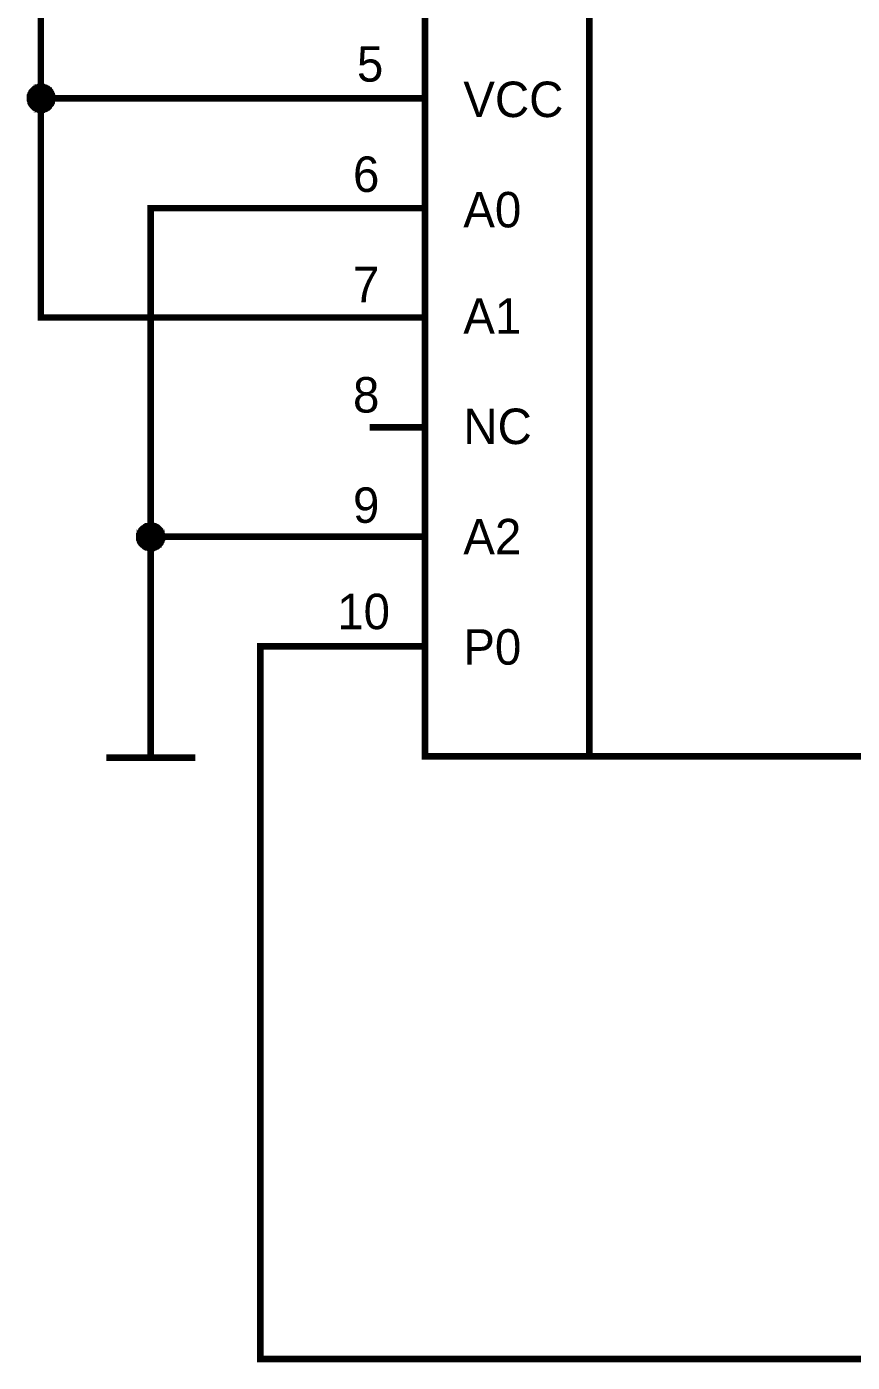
# Model space of a CAD drawing. Header units: millimetres. Extents: x 0 to 841, y 0 to 594.
# Drawn here: x 389.4 to 427, y 122.3 to 183.3 of the extents above; entities that cross this region are included whole.
import ezdxf

# ---------------------------------------------------------------- set-up
doc = ezdxf.new("R2010")
doc.units = ezdxf.units.MM
doc.layers.add('Sheet', color=255, linetype='Continuous')

msp = doc.modelspace()

# ---------------------------------------------------------------- linework, layer by layer
at = {"layer": 'Sheet', "const_width": 0.3}
msp.add_lwpolyline([(407.519, 204.985), (435.008, 204.985), (435.008, 149.982), (407.519, 149.982), (407.519, 204.985)], close=True, dxfattribs=at)
at = {"layer": 'Sheet'}
for points, const_width in [([(415.02, 204.985), (415.02, 149.982)], 0.3), ([(390.002, 202.492), (390.002, 179.988), (397.481, 179.988), (397.481, 179.988), (405.004, 179.988)], 0.3), ([(389.508, 179.988), (389.508, 180.01), (389.508, 180.033), (389.508, 180.078), (389.508, 180.1), (389.531, 180.123), (389.531, 180.145), (389.531, 180.167), (389.553, 180.19), (389.553, 180.212), (389.576, 180.235), (389.576, 180.257), (389.598, 180.28), (389.598, 180.302), (389.621, 180.325), (389.643, 180.347), (389.643, 180.347), (389.665, 180.37), (389.688, 180.392), (389.71, 180.414), (389.733, 180.414), (389.755, 180.437), (389.778, 180.437), (389.8, 180.459), (389.823, 180.459), (389.823, 180.482), (389.868, 180.482), (389.89, 180.482), (389.912, 180.504), (389.935, 180.504), (389.957, 180.504), (389.98, 180.504), (390.002, 180.504)], 0.3), ([(389.508, 179.988), (389.508, 180.01), (389.508, 180.033), (389.508, 180.078), (389.508, 180.1), (389.531, 180.123), (389.531, 180.145), (389.531, 180.167), (389.553, 180.19), (389.553, 180.212), (389.576, 180.235), (389.576, 180.257), (389.598, 180.28), (389.598, 180.302), (389.621, 180.325), (389.643, 180.347), (389.643, 180.347), (389.665, 180.37), (389.688, 180.392), (389.71, 180.414), (389.733, 180.414), (389.755, 180.437), (389.778, 180.437), (389.8, 180.459), (389.823, 180.459), (389.823, 180.482), (389.868, 180.482), (389.89, 180.482), (389.912, 180.504), (389.935, 180.504), (389.957, 180.504), (389.98, 180.504), (390.002, 180.504)], 0.3), ([(389.508, 179.988), (389.508, 180.01), (389.508, 180.033), (389.508, 180.078), (389.508, 180.1), (389.531, 180.123), (389.531, 180.145), (389.531, 180.167), (389.553, 180.19), (389.553, 180.212), (389.576, 180.235), (389.576, 180.257), (389.598, 180.28), (389.598, 180.302), (389.621, 180.325), (389.643, 180.347), (389.643, 180.347), (389.665, 180.37), (389.688, 180.392), (389.71, 180.414), (389.733, 180.414), (389.755, 180.437), (389.778, 180.437), (389.8, 180.459), (389.823, 180.459), (389.823, 180.482), (389.868, 180.482), (389.89, 180.482), (389.912, 180.504), (389.935, 180.504), (389.957, 180.504), (389.98, 180.504), (390.002, 180.504)], 0.3), ([(389.508, 179.988), (389.508, 180.01), (389.508, 180.033), (389.508, 180.078), (389.508, 180.1), (389.531, 180.123), (389.531, 180.145), (389.531, 180.167), (389.553, 180.19), (389.553, 180.212), (389.576, 180.235), (389.576, 180.257), (389.598, 180.28), (389.598, 180.302), (389.621, 180.325), (389.643, 180.347), (389.643, 180.347), (389.665, 180.37), (389.688, 180.392), (389.71, 180.414), (389.733, 180.414), (389.755, 180.437), (389.778, 180.437), (389.8, 180.459), (389.823, 180.459), (389.823, 180.482), (389.868, 180.482), (389.89, 180.482), (389.912, 180.504), (389.935, 180.504), (389.957, 180.504), (389.98, 180.504), (390.002, 180.504)], 0.3), ([(389.508, 179.988), (389.508, 180.01), (389.508, 180.033), (389.508, 180.078), (389.508, 180.1), (389.531, 180.123), (389.531, 180.145), (389.531, 180.167), (389.553, 180.19), (389.553, 180.212), (389.576, 180.235), (389.576, 180.257), (389.598, 180.28), (389.598, 180.302), (389.621, 180.325), (389.643, 180.347), (389.643, 180.347), (389.665, 180.37), (389.688, 180.392), (389.71, 180.414), (389.733, 180.414), (389.755, 180.437), (389.778, 180.437), (389.8, 180.459), (389.823, 180.459), (389.823, 180.482), (389.868, 180.482), (389.89, 180.482), (389.912, 180.504), (389.935, 180.504), (389.957, 180.504), (389.98, 180.504), (390.002, 180.504)], 0.0991), ([(389.508, 179.988), (389.508, 180.01), (389.508, 180.033), (389.508, 180.078), (389.508, 180.1), (389.531, 180.123), (389.531, 180.145), (389.531, 180.167), (389.553, 180.19), (389.553, 180.212), (389.576, 180.235), (389.576, 180.257), (389.598, 180.28), (389.598, 180.302), (389.621, 180.325), (389.643, 180.347), (389.643, 180.347), (389.665, 180.37), (389.688, 180.392), (389.71, 180.414), (389.733, 180.414), (389.755, 180.437), (389.778, 180.437), (389.8, 180.459), (389.823, 180.459), (389.823, 180.482), (389.868, 180.482), (389.89, 180.482), (389.912, 180.504), (389.935, 180.504), (389.957, 180.504), (389.98, 180.504), (390.002, 180.504)], 0.0991), ([(389.508, 179.988), (389.508, 180.01), (389.508, 180.033), (389.508, 180.078), (389.508, 180.1), (389.531, 180.123), (389.531, 180.145), (389.531, 180.167), (389.553, 180.19), (389.553, 180.212), (389.576, 180.235), (389.576, 180.257), (389.598, 180.28), (389.598, 180.302), (389.621, 180.325), (389.643, 180.347), (389.643, 180.347), (389.665, 180.37), (389.688, 180.392), (389.71, 180.414), (389.733, 180.414), (389.755, 180.437), (389.778, 180.437), (389.8, 180.459), (389.823, 180.459), (389.823, 180.482), (389.868, 180.482), (389.89, 180.482), (389.912, 180.504), (389.935, 180.504), (389.957, 180.504), (389.98, 180.504), (390.002, 180.504)], 0.0991), ([(389.508, 179.988), (389.508, 180.01), (389.508, 180.033), (389.508, 180.078), (389.508, 180.1), (389.531, 180.123), (389.531, 180.145), (389.531, 180.167), (389.553, 180.19), (389.553, 180.212), (389.576, 180.235), (389.576, 180.257), (389.598, 180.28), (389.598, 180.302), (389.621, 180.325), (389.643, 180.347), (389.643, 180.347), (389.665, 180.37), (389.688, 180.392), (389.71, 180.414), (389.733, 180.414), (389.755, 180.437), (389.778, 180.437), (389.8, 180.459), (389.823, 180.459), (389.823, 180.482), (389.868, 180.482), (389.89, 180.482), (389.912, 180.504), (389.935, 180.504), (389.957, 180.504), (389.98, 180.504), (390.002, 180.504)], 0.0991), ([(390.002, 180.504), (390.002, 180.504)], 0.3), ([(390.002, 180.504), (390.025, 180.504), (390.047, 180.504), (390.092, 180.504), (390.115, 180.504), (390.137, 180.482), (390.16, 180.482), (390.182, 180.482), (390.204, 180.459), (390.227, 180.459), (390.249, 180.437), (390.272, 180.437), (390.294, 180.414), (390.317, 180.414), (390.339, 180.392), (390.362, 180.37), (390.362, 180.347), (390.384, 180.347), (390.407, 180.325), (390.429, 180.302), (390.429, 180.28), (390.451, 180.257), (390.451, 180.235), (390.474, 180.212), (390.474, 180.19), (390.496, 180.167), (390.496, 180.145), (390.496, 180.123), (390.519, 180.1), (390.519, 180.078), (390.519, 180.033), (390.519, 180.01), (390.519, 179.988)], 0.3), ([(390.002, 180.504), (390.002, 180.504)], 0.3), ([(390.002, 180.504), (390.025, 180.504), (390.047, 180.504), (390.092, 180.504), (390.115, 180.504), (390.137, 180.482), (390.16, 180.482), (390.182, 180.482), (390.204, 180.459), (390.227, 180.459), (390.249, 180.437), (390.272, 180.437), (390.294, 180.414), (390.317, 180.414), (390.339, 180.392), (390.362, 180.37), (390.362, 180.347), (390.384, 180.347), (390.407, 180.325), (390.429, 180.302), (390.429, 180.28), (390.451, 180.257), (390.451, 180.235), (390.474, 180.212), (390.474, 180.19), (390.496, 180.167), (390.496, 180.145), (390.496, 180.123), (390.519, 180.1), (390.519, 180.078), (390.519, 180.033), (390.519, 180.01), (390.519, 179.988)], 0.3), ([(390.002, 180.504), (390.002, 180.504)], 0.3), ([(390.002, 180.504), (390.025, 180.504), (390.047, 180.504), (390.092, 180.504), (390.115, 180.504), (390.137, 180.482), (390.16, 180.482), (390.182, 180.482), (390.204, 180.459), (390.227, 180.459), (390.249, 180.437), (390.272, 180.437), (390.294, 180.414), (390.317, 180.414), (390.339, 180.392), (390.362, 180.37), (390.362, 180.347), (390.384, 180.347), (390.407, 180.325), (390.429, 180.302), (390.429, 180.28), (390.451, 180.257), (390.451, 180.235), (390.474, 180.212), (390.474, 180.19), (390.496, 180.167), (390.496, 180.145), (390.496, 180.123), (390.519, 180.1), (390.519, 180.078), (390.519, 180.033), (390.519, 180.01), (390.519, 179.988)], 0.3), ([(390.002, 180.504), (390.002, 180.504)], 0.3), ([(390.002, 180.504), (390.025, 180.504), (390.047, 180.504), (390.092, 180.504), (390.115, 180.504), (390.137, 180.482), (390.16, 180.482), (390.182, 180.482), (390.204, 180.459), (390.227, 180.459), (390.249, 180.437), (390.272, 180.437), (390.294, 180.414), (390.317, 180.414), (390.339, 180.392), (390.362, 180.37), (390.362, 180.347), (390.384, 180.347), (390.407, 180.325), (390.429, 180.302), (390.429, 180.28), (390.451, 180.257), (390.451, 180.235), (390.474, 180.212), (390.474, 180.19), (390.496, 180.167), (390.496, 180.145), (390.496, 180.123), (390.519, 180.1), (390.519, 180.078), (390.519, 180.033), (390.519, 180.01), (390.519, 179.988)], 0.3), ([(390.002, 180.504), (390.002, 180.504)], 0.0991), ([(390.002, 180.504), (390.025, 180.504), (390.047, 180.504), (390.092, 180.504), (390.115, 180.504), (390.137, 180.482), (390.16, 180.482), (390.182, 180.482), (390.204, 180.459), (390.227, 180.459), (390.249, 180.437), (390.272, 180.437), (390.294, 180.414), (390.317, 180.414), (390.339, 180.392), (390.362, 180.37), (390.362, 180.347), (390.384, 180.347), (390.407, 180.325), (390.429, 180.302), (390.429, 180.28), (390.451, 180.257), (390.451, 180.235), (390.474, 180.212), (390.474, 180.19), (390.496, 180.167), (390.496, 180.145), (390.496, 180.123), (390.519, 180.1), (390.519, 180.078), (390.519, 180.033), (390.519, 180.01), (390.519, 179.988)], 0.0991), ([(390.002, 180.504), (390.002, 180.504)], 0.0991), ([(390.002, 180.504), (390.025, 180.504), (390.047, 180.504), (390.092, 180.504), (390.115, 180.504), (390.137, 180.482), (390.16, 180.482), (390.182, 180.482), (390.204, 180.459), (390.227, 180.459), (390.249, 180.437), (390.272, 180.437), (390.294, 180.414), (390.317, 180.414), (390.339, 180.392), (390.362, 180.37), (390.362, 180.347), (390.384, 180.347), (390.407, 180.325), (390.429, 180.302), (390.429, 180.28), (390.451, 180.257), (390.451, 180.235), (390.474, 180.212), (390.474, 180.19), (390.496, 180.167), (390.496, 180.145), (390.496, 180.123), (390.519, 180.1), (390.519, 180.078), (390.519, 180.033), (390.519, 180.01), (390.519, 179.988)], 0.0991), ([(390.002, 180.504), (390.002, 180.504)], 0.0991), ([(390.002, 180.504), (390.025, 180.504), (390.047, 180.504), (390.092, 180.504), (390.115, 180.504), (390.137, 180.482), (390.16, 180.482), (390.182, 180.482), (390.204, 180.459), (390.227, 180.459), (390.249, 180.437), (390.272, 180.437), (390.294, 180.414), (390.317, 180.414), (390.339, 180.392), (390.362, 180.37), (390.362, 180.347), (390.384, 180.347), (390.407, 180.325), (390.429, 180.302), (390.429, 180.28), (390.451, 180.257), (390.451, 180.235), (390.474, 180.212), (390.474, 180.19), (390.496, 180.167), (390.496, 180.145), (390.496, 180.123), (390.519, 180.1), (390.519, 180.078), (390.519, 180.033), (390.519, 180.01), (390.519, 179.988)], 0.0991), ([(390.002, 180.504), (390.002, 180.504)], 0.0991), ([(390.002, 180.504), (390.025, 180.504), (390.047, 180.504), (390.092, 180.504), (390.115, 180.504), (390.137, 180.482), (390.16, 180.482), (390.182, 180.482), (390.204, 180.459), (390.227, 180.459), (390.249, 180.437), (390.272, 180.437), (390.294, 180.414), (390.317, 180.414), (390.339, 180.392), (390.362, 180.37), (390.362, 180.347), (390.384, 180.347), (390.407, 180.325), (390.429, 180.302), (390.429, 180.28), (390.451, 180.257), (390.451, 180.235), (390.474, 180.212), (390.474, 180.19), (390.496, 180.167), (390.496, 180.145), (390.496, 180.123), (390.519, 180.1), (390.519, 180.078), (390.519, 180.033), (390.519, 180.01), (390.519, 179.988)], 0.0991), ([(390.002, 179.471), (389.98, 179.471), (389.957, 179.471), (389.935, 179.471), (389.912, 179.471), (389.89, 179.494), (389.868, 179.494), (389.823, 179.494), (389.823, 179.516), (389.8, 179.516), (389.778, 179.539), (389.755, 179.539), (389.733, 179.561), (389.71, 179.583), (389.688, 179.583), (389.665, 179.606), (389.643, 179.628), (389.643, 179.651), (389.621, 179.673), (389.598, 179.696), (389.598, 179.696), (389.576, 179.718), (389.576, 179.741), (389.553, 179.763), (389.553, 179.786), (389.531, 179.808), (389.531, 179.831), (389.531, 179.853), (389.508, 179.898), (389.508, 179.92), (389.508, 179.943), (389.508, 179.965), (389.508, 179.988)], 0.3), ([(389.508, 179.988), (389.508, 179.988)], 0.3), ([(390.002, 179.471), (389.98, 179.471), (389.957, 179.471), (389.935, 179.471), (389.912, 179.471), (389.89, 179.494), (389.868, 179.494), (389.823, 179.494), (389.823, 179.516), (389.8, 179.516), (389.778, 179.539), (389.755, 179.539), (389.733, 179.561), (389.71, 179.583), (389.688, 179.583), (389.665, 179.606), (389.643, 179.628), (389.643, 179.651), (389.621, 179.673), (389.598, 179.696), (389.598, 179.696), (389.576, 179.718), (389.576, 179.741), (389.553, 179.763), (389.553, 179.786), (389.531, 179.808), (389.531, 179.831), (389.531, 179.853), (389.508, 179.898), (389.508, 179.92), (389.508, 179.943), (389.508, 179.965), (389.508, 179.988)], 0.3), ([(389.508, 179.988), (389.508, 179.988)], 0.3), ([(390.002, 179.471), (389.98, 179.471), (389.957, 179.471), (389.935, 179.471), (389.912, 179.471), (389.89, 179.494), (389.868, 179.494), (389.823, 179.494), (389.823, 179.516), (389.8, 179.516), (389.778, 179.539), (389.755, 179.539), (389.733, 179.561), (389.71, 179.583), (389.688, 179.583), (389.665, 179.606), (389.643, 179.628), (389.643, 179.651), (389.621, 179.673), (389.598, 179.696), (389.598, 179.696), (389.576, 179.718), (389.576, 179.741), (389.553, 179.763), (389.553, 179.786), (389.531, 179.808), (389.531, 179.831), (389.531, 179.853), (389.508, 179.898), (389.508, 179.92), (389.508, 179.943), (389.508, 179.965), (389.508, 179.988)], 0.3), ([(389.508, 179.988), (389.508, 179.988)], 0.3), ([(390.002, 179.471), (389.98, 179.471), (389.957, 179.471), (389.935, 179.471), (389.912, 179.471), (389.89, 179.494), (389.868, 179.494), (389.823, 179.494), (389.823, 179.516), (389.8, 179.516), (389.778, 179.539), (389.755, 179.539), (389.733, 179.561), (389.71, 179.583), (389.688, 179.583), (389.665, 179.606), (389.643, 179.628), (389.643, 179.651), (389.621, 179.673), (389.598, 179.696), (389.598, 179.696), (389.576, 179.718), (389.576, 179.741), (389.553, 179.763), (389.553, 179.786), (389.531, 179.808), (389.531, 179.831), (389.531, 179.853), (389.508, 179.898), (389.508, 179.92), (389.508, 179.943), (389.508, 179.965), (389.508, 179.988)], 0.3), ([(389.508, 179.988), (389.508, 179.988)], 0.3), ([(390.002, 179.471), (389.98, 179.471), (389.957, 179.471), (389.935, 179.471), (389.912, 179.471), (389.89, 179.494), (389.868, 179.494), (389.823, 179.494), (389.823, 179.516), (389.8, 179.516), (389.778, 179.539), (389.755, 179.539), (389.733, 179.561), (389.71, 179.583), (389.688, 179.583), (389.665, 179.606), (389.643, 179.628), (389.643, 179.651), (389.621, 179.673), (389.598, 179.696), (389.598, 179.696), (389.576, 179.718), (389.576, 179.741), (389.553, 179.763), (389.553, 179.786), (389.531, 179.808), (389.531, 179.831), (389.531, 179.853), (389.508, 179.898), (389.508, 179.92), (389.508, 179.943), (389.508, 179.965), (389.508, 179.988)], 0.0991), ([(389.508, 179.988), (389.508, 179.988)], 0.0991), ([(390.002, 179.471), (389.98, 179.471), (389.957, 179.471), (389.935, 179.471), (389.912, 179.471), (389.89, 179.494), (389.868, 179.494), (389.823, 179.494), (389.823, 179.516), (389.8, 179.516), (389.778, 179.539), (389.755, 179.539), (389.733, 179.561), (389.71, 179.583), (389.688, 179.583), (389.665, 179.606), (389.643, 179.628), (389.643, 179.651), (389.621, 179.673), (389.598, 179.696), (389.598, 179.696), (389.576, 179.718), (389.576, 179.741), (389.553, 179.763), (389.553, 179.786), (389.531, 179.808), (389.531, 179.831), (389.531, 179.853), (389.508, 179.898), (389.508, 179.92), (389.508, 179.943), (389.508, 179.965), (389.508, 179.988)], 0.0991), ([(389.508, 179.988), (389.508, 179.988)], 0.0991), ([(390.002, 179.471), (389.98, 179.471), (389.957, 179.471), (389.935, 179.471), (389.912, 179.471), (389.89, 179.494), (389.868, 179.494), (389.823, 179.494), (389.823, 179.516), (389.8, 179.516), (389.778, 179.539), (389.755, 179.539), (389.733, 179.561), (389.71, 179.583), (389.688, 179.583), (389.665, 179.606), (389.643, 179.628), (389.643, 179.651), (389.621, 179.673), (389.598, 179.696), (389.598, 179.696), (389.576, 179.718), (389.576, 179.741), (389.553, 179.763), (389.553, 179.786), (389.531, 179.808), (389.531, 179.831), (389.531, 179.853), (389.508, 179.898), (389.508, 179.92), (389.508, 179.943), (389.508, 179.965), (389.508, 179.988)], 0.0991), ([(389.508, 179.988), (389.508, 179.988)], 0.0991), ([(390.002, 179.471), (389.98, 179.471), (389.957, 179.471), (389.935, 179.471), (389.912, 179.471), (389.89, 179.494), (389.868, 179.494), (389.823, 179.494), (389.823, 179.516), (389.8, 179.516), (389.778, 179.539), (389.755, 179.539), (389.733, 179.561), (389.71, 179.583), (389.688, 179.583), (389.665, 179.606), (389.643, 179.628), (389.643, 179.651), (389.621, 179.673), (389.598, 179.696), (389.598, 179.696), (389.576, 179.718), (389.576, 179.741), (389.553, 179.763), (389.553, 179.786), (389.531, 179.808), (389.531, 179.831), (389.531, 179.853), (389.508, 179.898), (389.508, 179.92), (389.508, 179.943), (389.508, 179.965), (389.508, 179.988)], 0.0991), ([(389.508, 179.988), (389.508, 179.988)], 0.0991), ([(390.519, 179.988), (390.519, 179.965), (390.519, 179.943), (390.519, 179.92), (390.519, 179.898), (390.496, 179.853), (390.496, 179.831), (390.496, 179.808), (390.474, 179.786), (390.474, 179.763), (390.451, 179.741), (390.451, 179.718), (390.429, 179.696), (390.429, 179.696), (390.407, 179.673), (390.384, 179.651), (390.362, 179.628), (390.362, 179.606), (390.339, 179.583), (390.317, 179.583), (390.294, 179.561), (390.272, 179.539), (390.249, 179.539), (390.227, 179.516), (390.204, 179.516), (390.182, 179.494), (390.16, 179.494), (390.137, 179.494), (390.115, 179.471), (390.092, 179.471), (390.047, 179.471), (390.025, 179.471), (390.002, 179.471)], 0.3), ([(405.004, 169.993), (390.002, 169.993), (390.002, 179.988)], 0.3), ([(390.519, 179.988), (390.519, 179.965), (390.519, 179.943), (390.519, 179.92), (390.519, 179.898), (390.496, 179.853), (390.496, 179.831), (390.496, 179.808), (390.474, 179.786), (390.474, 179.763), (390.451, 179.741), (390.451, 179.718), (390.429, 179.696), (390.429, 179.696), (390.407, 179.673), (390.384, 179.651), (390.362, 179.628), (390.362, 179.606), (390.339, 179.583), (390.317, 179.583), (390.294, 179.561), (390.272, 179.539), (390.249, 179.539), (390.227, 179.516), (390.204, 179.516), (390.182, 179.494), (390.16, 179.494), (390.137, 179.494), (390.115, 179.471), (390.092, 179.471), (390.047, 179.471), (390.025, 179.471), (390.002, 179.471)], 0.3), ([(390.519, 179.988), (390.519, 179.965), (390.519, 179.943), (390.519, 179.92), (390.519, 179.898), (390.496, 179.853), (390.496, 179.831), (390.496, 179.808), (390.474, 179.786), (390.474, 179.763), (390.451, 179.741), (390.451, 179.718), (390.429, 179.696), (390.429, 179.696), (390.407, 179.673), (390.384, 179.651), (390.362, 179.628), (390.362, 179.606), (390.339, 179.583), (390.317, 179.583), (390.294, 179.561), (390.272, 179.539), (390.249, 179.539), (390.227, 179.516), (390.204, 179.516), (390.182, 179.494), (390.16, 179.494), (390.137, 179.494), (390.115, 179.471), (390.092, 179.471), (390.047, 179.471), (390.025, 179.471), (390.002, 179.471)], 0.3), ([(390.519, 179.988), (390.519, 179.965), (390.519, 179.943), (390.519, 179.92), (390.519, 179.898), (390.496, 179.853), (390.496, 179.831), (390.496, 179.808), (390.474, 179.786), (390.474, 179.763), (390.451, 179.741), (390.451, 179.718), (390.429, 179.696), (390.429, 179.696), (390.407, 179.673), (390.384, 179.651), (390.362, 179.628), (390.362, 179.606), (390.339, 179.583), (390.317, 179.583), (390.294, 179.561), (390.272, 179.539), (390.249, 179.539), (390.227, 179.516), (390.204, 179.516), (390.182, 179.494), (390.16, 179.494), (390.137, 179.494), (390.115, 179.471), (390.092, 179.471), (390.047, 179.471), (390.025, 179.471), (390.002, 179.471)], 0.3), ([(390.519, 179.988), (390.519, 179.965), (390.519, 179.943), (390.519, 179.92), (390.519, 179.898), (390.496, 179.853), (390.496, 179.831), (390.496, 179.808), (390.474, 179.786), (390.474, 179.763), (390.451, 179.741), (390.451, 179.718), (390.429, 179.696), (390.429, 179.696), (390.407, 179.673), (390.384, 179.651), (390.362, 179.628), (390.362, 179.606), (390.339, 179.583), (390.317, 179.583), (390.294, 179.561), (390.272, 179.539), (390.249, 179.539), (390.227, 179.516), (390.204, 179.516), (390.182, 179.494), (390.16, 179.494), (390.137, 179.494), (390.115, 179.471), (390.092, 179.471), (390.047, 179.471), (390.025, 179.471), (390.002, 179.471)], 0.0991), ([(390.519, 179.988), (390.519, 179.965), (390.519, 179.943), (390.519, 179.92), (390.519, 179.898), (390.496, 179.853), (390.496, 179.831), (390.496, 179.808), (390.474, 179.786), (390.474, 179.763), (390.451, 179.741), (390.451, 179.718), (390.429, 179.696), (390.429, 179.696), (390.407, 179.673), (390.384, 179.651), (390.362, 179.628), (390.362, 179.606), (390.339, 179.583), (390.317, 179.583), (390.294, 179.561), (390.272, 179.539), (390.249, 179.539), (390.227, 179.516), (390.204, 179.516), (390.182, 179.494), (390.16, 179.494), (390.137, 179.494), (390.115, 179.471), (390.092, 179.471), (390.047, 179.471), (390.025, 179.471), (390.002, 179.471)], 0.0991), ([(390.519, 179.988), (390.519, 179.965), (390.519, 179.943), (390.519, 179.92), (390.519, 179.898), (390.496, 179.853), (390.496, 179.831), (390.496, 179.808), (390.474, 179.786), (390.474, 179.763), (390.451, 179.741), (390.451, 179.718), (390.429, 179.696), (390.429, 179.696), (390.407, 179.673), (390.384, 179.651), (390.362, 179.628), (390.362, 179.606), (390.339, 179.583), (390.317, 179.583), (390.294, 179.561), (390.272, 179.539), (390.249, 179.539), (390.227, 179.516), (390.204, 179.516), (390.182, 179.494), (390.16, 179.494), (390.137, 179.494), (390.115, 179.471), (390.092, 179.471), (390.047, 179.471), (390.025, 179.471), (390.002, 179.471)], 0.0991), ([(390.519, 179.988), (390.519, 179.965), (390.519, 179.943), (390.519, 179.92), (390.519, 179.898), (390.496, 179.853), (390.496, 179.831), (390.496, 179.808), (390.474, 179.786), (390.474, 179.763), (390.451, 179.741), (390.451, 179.718), (390.429, 179.696), (390.429, 179.696), (390.407, 179.673), (390.384, 179.651), (390.362, 179.628), (390.362, 179.606), (390.339, 179.583), (390.317, 179.583), (390.294, 179.561), (390.272, 179.539), (390.249, 179.539), (390.227, 179.516), (390.204, 179.516), (390.182, 179.494), (390.16, 179.494), (390.137, 179.494), (390.115, 179.471), (390.092, 179.471), (390.047, 179.471), (390.025, 179.471), (390.002, 179.471)], 0.0991), ([(390.519, 179.988), (390.519, 179.988), (390.519, 179.988), (390.519, 179.988), (390.519, 179.988), (390.519, 179.988), (390.519, 179.988), (390.519, 179.988), (390.519, 179.988), (390.519, 179.988), (390.519, 179.988), (390.519, 179.988), (390.519, 179.988), (390.519, 179.988), (390.519, 179.988), (390.519, 179.988), (390.519, 179.988), (390.519, 179.988), (390.519, 179.988), (390.519, 179.988), (390.519, 179.988), (390.519, 179.988), (390.519, 179.988), (390.519, 179.988), (390.519, 179.988), (390.519, 179.988), (390.519, 179.988), (390.519, 179.988), (390.519, 179.988), (390.519, 179.988), (390.519, 179.988), (390.519, 179.988), (390.519, 179.988)], 0.3), ([(390.519, 179.988), (390.519, 179.988)], 0.3), ([(390.519, 179.988), (390.519, 179.988), (390.519, 179.988), (390.519, 179.988), (390.519, 179.988), (390.519, 179.988), (390.519, 179.988), (390.519, 179.988), (390.519, 179.988), (390.519, 179.988), (390.519, 179.988), (390.519, 179.988), (390.519, 179.988), (390.519, 179.988), (390.519, 179.988), (390.519, 179.988), (390.519, 179.988), (390.519, 179.988), (390.519, 179.988), (390.519, 179.988), (390.519, 179.988), (390.519, 179.988), (390.519, 179.988), (390.519, 179.988), (390.519, 179.988), (390.519, 179.988), (390.519, 179.988), (390.519, 179.988), (390.519, 179.988), (390.519, 179.988), (390.519, 179.988), (390.519, 179.988), (390.519, 179.988)], 0.3), ([(390.519, 179.988), (390.519, 179.988)], 0.3), ([(390.519, 179.988), (390.519, 179.988), (390.519, 179.988), (390.519, 179.988), (390.519, 179.988), (390.519, 179.988), (390.519, 179.988), (390.519, 179.988), (390.519, 179.988), (390.519, 179.988), (390.519, 179.988), (390.519, 179.988), (390.519, 179.988), (390.519, 179.988), (390.519, 179.988), (390.519, 179.988), (390.519, 179.988), (390.519, 179.988), (390.519, 179.988), (390.519, 179.988), (390.519, 179.988), (390.519, 179.988), (390.519, 179.988), (390.519, 179.988), (390.519, 179.988), (390.519, 179.988), (390.519, 179.988), (390.519, 179.988), (390.519, 179.988), (390.519, 179.988), (390.519, 179.988), (390.519, 179.988), (390.519, 179.988)], 0.3), ([(390.519, 179.988), (390.519, 179.988)], 0.3), ([(390.519, 179.988), (390.519, 179.988), (390.519, 179.988), (390.519, 179.988), (390.519, 179.988), (390.519, 179.988), (390.519, 179.988), (390.519, 179.988), (390.519, 179.988), (390.519, 179.988), (390.519, 179.988), (390.519, 179.988), (390.519, 179.988), (390.519, 179.988), (390.519, 179.988), (390.519, 179.988), (390.519, 179.988), (390.519, 179.988), (390.519, 179.988), (390.519, 179.988), (390.519, 179.988), (390.519, 179.988), (390.519, 179.988), (390.519, 179.988), (390.519, 179.988), (390.519, 179.988), (390.519, 179.988), (390.519, 179.988), (390.519, 179.988), (390.519, 179.988), (390.519, 179.988), (390.519, 179.988), (390.519, 179.988)], 0.3), ([(390.519, 179.988), (390.519, 179.988)], 0.3), ([(390.519, 179.988), (390.519, 179.988), (390.519, 179.988), (390.519, 179.988), (390.519, 179.988), (390.519, 179.988), (390.519, 179.988), (390.519, 179.988), (390.519, 179.988), (390.519, 179.988), (390.519, 179.988), (390.519, 179.988), (390.519, 179.988), (390.519, 179.988), (390.519, 179.988), (390.519, 179.988), (390.519, 179.988), (390.519, 179.988), (390.519, 179.988), (390.519, 179.988), (390.519, 179.988), (390.519, 179.988), (390.519, 179.988), (390.519, 179.988), (390.519, 179.988), (390.519, 179.988), (390.519, 179.988), (390.519, 179.988), (390.519, 179.988), (390.519, 179.988), (390.519, 179.988), (390.519, 179.988), (390.519, 179.988)], 0.0991), ([(390.519, 179.988), (390.519, 179.988)], 0.0991), ([(390.519, 179.988), (390.519, 179.988), (390.519, 179.988), (390.519, 179.988), (390.519, 179.988), (390.519, 179.988), (390.519, 179.988), (390.519, 179.988), (390.519, 179.988), (390.519, 179.988), (390.519, 179.988), (390.519, 179.988), (390.519, 179.988), (390.519, 179.988), (390.519, 179.988), (390.519, 179.988), (390.519, 179.988), (390.519, 179.988), (390.519, 179.988), (390.519, 179.988), (390.519, 179.988), (390.519, 179.988), (390.519, 179.988), (390.519, 179.988), (390.519, 179.988), (390.519, 179.988), (390.519, 179.988), (390.519, 179.988), (390.519, 179.988), (390.519, 179.988), (390.519, 179.988), (390.519, 179.988), (390.519, 179.988)], 0.0991), ([(390.519, 179.988), (390.519, 179.988)], 0.0991), ([(390.519, 179.988), (390.519, 179.988), (390.519, 179.988), (390.519, 179.988), (390.519, 179.988), (390.519, 179.988), (390.519, 179.988), (390.519, 179.988), (390.519, 179.988), (390.519, 179.988), (390.519, 179.988), (390.519, 179.988), (390.519, 179.988), (390.519, 179.988), (390.519, 179.988), (390.519, 179.988), (390.519, 179.988), (390.519, 179.988), (390.519, 179.988), (390.519, 179.988), (390.519, 179.988), (390.519, 179.988), (390.519, 179.988), (390.519, 179.988), (390.519, 179.988), (390.519, 179.988), (390.519, 179.988), (390.519, 179.988), (390.519, 179.988), (390.519, 179.988), (390.519, 179.988), (390.519, 179.988), (390.519, 179.988)], 0.0991), ([(390.519, 179.988), (390.519, 179.988)], 0.0991), ([(390.519, 179.988), (390.519, 179.988), (390.519, 179.988), (390.519, 179.988), (390.519, 179.988), (390.519, 179.988), (390.519, 179.988), (390.519, 179.988), (390.519, 179.988), (390.519, 179.988), (390.519, 179.988), (390.519, 179.988), (390.519, 179.988), (390.519, 179.988), (390.519, 179.988), (390.519, 179.988), (390.519, 179.988), (390.519, 179.988), (390.519, 179.988), (390.519, 179.988), (390.519, 179.988), (390.519, 179.988), (390.519, 179.988), (390.519, 179.988), (390.519, 179.988), (390.519, 179.988), (390.519, 179.988), (390.519, 179.988), (390.519, 179.988), (390.519, 179.988), (390.519, 179.988), (390.519, 179.988), (390.519, 179.988)], 0.0991), ([(390.519, 179.988), (390.519, 179.988)], 0.0991), ([(407.519, 179.988), (405.004, 179.988)], 0.3), ([(405.004, 174.979), (395.01, 174.979), (395.01, 159.999)], 0.3), ([(407.519, 174.979), (405.004, 174.979)], 0.3), ([(407.519, 169.993), (405.004, 169.993)], 0.3), ([(407.519, 164.985), (405.004, 164.985)], 0.3), ([(394.494, 159.999), (394.494, 160.022), (394.494, 160.044), (394.494, 160.066), (394.494, 160.089), (394.516, 160.111), (394.516, 160.134), (394.516, 160.179), (394.539, 160.179), (394.539, 160.201), (394.561, 160.224), (394.561, 160.246), (394.584, 160.269), (394.606, 160.291), (394.606, 160.314), (394.629, 160.336), (394.651, 160.358), (394.674, 160.358), (394.696, 160.381), (394.718, 160.403), (394.718, 160.403), (394.741, 160.426), (394.763, 160.426), (394.786, 160.448), (394.808, 160.448), (394.831, 160.471), (394.853, 160.471), (394.876, 160.471), (394.921, 160.493), (394.943, 160.493), (394.965, 160.493), (394.988, 160.493), (395.01, 160.493)], 0.3), ([(394.494, 159.999), (394.494, 160.022), (394.494, 160.044), (394.494, 160.066), (394.494, 160.089), (394.516, 160.111), (394.516, 160.134), (394.516, 160.179), (394.539, 160.179), (394.539, 160.201), (394.561, 160.224), (394.561, 160.246), (394.584, 160.269), (394.606, 160.291), (394.606, 160.314), (394.629, 160.336), (394.651, 160.358), (394.674, 160.358), (394.696, 160.381), (394.718, 160.403), (394.718, 160.403), (394.741, 160.426), (394.763, 160.426), (394.786, 160.448), (394.808, 160.448), (394.831, 160.471), (394.853, 160.471), (394.876, 160.471), (394.921, 160.493), (394.943, 160.493), (394.965, 160.493), (394.988, 160.493), (395.01, 160.493)], 0.3), ([(394.494, 159.999), (394.494, 160.022), (394.494, 160.044), (394.494, 160.066), (394.494, 160.089), (394.516, 160.111), (394.516, 160.134), (394.516, 160.179), (394.539, 160.179), (394.539, 160.201), (394.561, 160.224), (394.561, 160.246), (394.584, 160.269), (394.606, 160.291), (394.606, 160.314), (394.629, 160.336), (394.651, 160.358), (394.674, 160.358), (394.696, 160.381), (394.718, 160.403), (394.718, 160.403), (394.741, 160.426), (394.763, 160.426), (394.786, 160.448), (394.808, 160.448), (394.831, 160.471), (394.853, 160.471), (394.876, 160.471), (394.921, 160.493), (394.943, 160.493), (394.965, 160.493), (394.988, 160.493), (395.01, 160.493)], 0.3), ([(394.494, 159.999), (394.494, 160.022), (394.494, 160.044), (394.494, 160.066), (394.494, 160.089), (394.516, 160.111), (394.516, 160.134), (394.516, 160.179), (394.539, 160.179), (394.539, 160.201), (394.561, 160.224), (394.561, 160.246), (394.584, 160.269), (394.606, 160.291), (394.606, 160.314), (394.629, 160.336), (394.651, 160.358), (394.674, 160.358), (394.696, 160.381), (394.718, 160.403), (394.718, 160.403), (394.741, 160.426), (394.763, 160.426), (394.786, 160.448), (394.808, 160.448), (394.831, 160.471), (394.853, 160.471), (394.876, 160.471), (394.921, 160.493), (394.943, 160.493), (394.965, 160.493), (394.988, 160.493), (395.01, 160.493)], 0.3), ([(394.494, 159.999), (394.494, 160.022), (394.494, 160.044), (394.494, 160.066), (394.494, 160.089), (394.516, 160.111), (394.516, 160.134), (394.516, 160.179), (394.539, 160.179), (394.539, 160.201), (394.561, 160.224), (394.561, 160.246), (394.584, 160.269), (394.606, 160.291), (394.606, 160.314), (394.629, 160.336), (394.651, 160.358), (394.674, 160.358), (394.696, 160.381), (394.718, 160.403), (394.718, 160.403), (394.741, 160.426), (394.763, 160.426), (394.786, 160.448), (394.808, 160.448), (394.831, 160.471), (394.853, 160.471), (394.876, 160.471), (394.921, 160.493), (394.943, 160.493), (394.965, 160.493), (394.988, 160.493), (395.01, 160.493)], 0.0991), ([(394.494, 159.999), (394.494, 160.022), (394.494, 160.044), (394.494, 160.066), (394.494, 160.089), (394.516, 160.111), (394.516, 160.134), (394.516, 160.179), (394.539, 160.179), (394.539, 160.201), (394.561, 160.224), (394.561, 160.246), (394.584, 160.269), (394.606, 160.291), (394.606, 160.314), (394.629, 160.336), (394.651, 160.358), (394.674, 160.358), (394.696, 160.381), (394.718, 160.403), (394.718, 160.403), (394.741, 160.426), (394.763, 160.426), (394.786, 160.448), (394.808, 160.448), (394.831, 160.471), (394.853, 160.471), (394.876, 160.471), (394.921, 160.493), (394.943, 160.493), (394.965, 160.493), (394.988, 160.493), (395.01, 160.493)], 0.0991), ([(394.494, 159.999), (394.494, 160.022), (394.494, 160.044), (394.494, 160.066), (394.494, 160.089), (394.516, 160.111), (394.516, 160.134), (394.516, 160.179), (394.539, 160.179), (394.539, 160.201), (394.561, 160.224), (394.561, 160.246), (394.584, 160.269), (394.606, 160.291), (394.606, 160.314), (394.629, 160.336), (394.651, 160.358), (394.674, 160.358), (394.696, 160.381), (394.718, 160.403), (394.718, 160.403), (394.741, 160.426), (394.763, 160.426), (394.786, 160.448), (394.808, 160.448), (394.831, 160.471), (394.853, 160.471), (394.876, 160.471), (394.921, 160.493), (394.943, 160.493), (394.965, 160.493), (394.988, 160.493), (395.01, 160.493)], 0.0991), ([(394.494, 159.999), (394.494, 160.022), (394.494, 160.044), (394.494, 160.066), (394.494, 160.089), (394.516, 160.111), (394.516, 160.134), (394.516, 160.179), (394.539, 160.179), (394.539, 160.201), (394.561, 160.224), (394.561, 160.246), (394.584, 160.269), (394.606, 160.291), (394.606, 160.314), (394.629, 160.336), (394.651, 160.358), (394.674, 160.358), (394.696, 160.381), (394.718, 160.403), (394.718, 160.403), (394.741, 160.426), (394.763, 160.426), (394.786, 160.448), (394.808, 160.448), (394.831, 160.471), (394.853, 160.471), (394.876, 160.471), (394.921, 160.493), (394.943, 160.493), (394.965, 160.493), (394.988, 160.493), (395.01, 160.493)], 0.0991), ([(395.01, 160.493), (395.01, 160.493)], 0.3), ([(395.01, 160.493), (395.033, 160.493), (395.055, 160.493), (395.1, 160.493), (395.123, 160.493), (395.145, 160.471), (395.168, 160.471), (395.19, 160.471), (395.213, 160.448), (395.235, 160.448), (395.257, 160.426), (395.28, 160.426), (395.302, 160.403), (395.325, 160.403), (395.347, 160.381), (395.37, 160.358), (395.37, 160.358), (395.392, 160.336), (395.415, 160.314), (395.437, 160.291), (395.437, 160.269), (395.46, 160.246), (395.46, 160.224), (395.482, 160.201), (395.482, 160.179), (395.504, 160.179), (395.504, 160.134), (395.504, 160.111), (395.527, 160.089), (395.527, 160.066), (395.527, 160.044), (395.527, 160.022), (395.527, 159.999)], 0.3), ([(395.01, 160.493), (395.01, 160.493)], 0.3), ([(395.01, 160.493), (395.033, 160.493), (395.055, 160.493), (395.1, 160.493), (395.123, 160.493), (395.145, 160.471), (395.168, 160.471), (395.19, 160.471), (395.213, 160.448), (395.235, 160.448), (395.257, 160.426), (395.28, 160.426), (395.302, 160.403), (395.325, 160.403), (395.347, 160.381), (395.37, 160.358), (395.37, 160.358), (395.392, 160.336), (395.415, 160.314), (395.437, 160.291), (395.437, 160.269), (395.46, 160.246), (395.46, 160.224), (395.482, 160.201), (395.482, 160.179), (395.504, 160.179), (395.504, 160.134), (395.504, 160.111), (395.527, 160.089), (395.527, 160.066), (395.527, 160.044), (395.527, 160.022), (395.527, 159.999)], 0.3), ([(395.01, 160.493), (395.01, 160.493)], 0.3), ([(395.01, 160.493), (395.033, 160.493), (395.055, 160.493), (395.1, 160.493), (395.123, 160.493), (395.145, 160.471), (395.168, 160.471), (395.19, 160.471), (395.213, 160.448), (395.235, 160.448), (395.257, 160.426), (395.28, 160.426), (395.302, 160.403), (395.325, 160.403), (395.347, 160.381), (395.37, 160.358), (395.37, 160.358), (395.392, 160.336), (395.415, 160.314), (395.437, 160.291), (395.437, 160.269), (395.46, 160.246), (395.46, 160.224), (395.482, 160.201), (395.482, 160.179), (395.504, 160.179), (395.504, 160.134), (395.504, 160.111), (395.527, 160.089), (395.527, 160.066), (395.527, 160.044), (395.527, 160.022), (395.527, 159.999)], 0.3), ([(395.01, 160.493), (395.01, 160.493)], 0.3), ([(395.01, 160.493), (395.033, 160.493), (395.055, 160.493), (395.1, 160.493), (395.123, 160.493), (395.145, 160.471), (395.168, 160.471), (395.19, 160.471), (395.213, 160.448), (395.235, 160.448), (395.257, 160.426), (395.28, 160.426), (395.302, 160.403), (395.325, 160.403), (395.347, 160.381), (395.37, 160.358), (395.37, 160.358), (395.392, 160.336), (395.415, 160.314), (395.437, 160.291), (395.437, 160.269), (395.46, 160.246), (395.46, 160.224), (395.482, 160.201), (395.482, 160.179), (395.504, 160.179), (395.504, 160.134), (395.504, 160.111), (395.527, 160.089), (395.527, 160.066), (395.527, 160.044), (395.527, 160.022), (395.527, 159.999)], 0.3), ([(395.01, 160.493), (395.01, 160.493)], 0.0991), ([(395.01, 160.493), (395.033, 160.493), (395.055, 160.493), (395.1, 160.493), (395.123, 160.493), (395.145, 160.471), (395.168, 160.471), (395.19, 160.471), (395.213, 160.448), (395.235, 160.448), (395.257, 160.426), (395.28, 160.426), (395.302, 160.403), (395.325, 160.403), (395.347, 160.381), (395.37, 160.358), (395.37, 160.358), (395.392, 160.336), (395.415, 160.314), (395.437, 160.291), (395.437, 160.269), (395.46, 160.246), (395.46, 160.224), (395.482, 160.201), (395.482, 160.179), (395.504, 160.179), (395.504, 160.134), (395.504, 160.111), (395.527, 160.089), (395.527, 160.066), (395.527, 160.044), (395.527, 160.022), (395.527, 159.999)], 0.0991), ([(395.01, 160.493), (395.01, 160.493)], 0.0991), ([(395.01, 160.493), (395.033, 160.493), (395.055, 160.493), (395.1, 160.493), (395.123, 160.493), (395.145, 160.471), (395.168, 160.471), (395.19, 160.471), (395.213, 160.448), (395.235, 160.448), (395.257, 160.426), (395.28, 160.426), (395.302, 160.403), (395.325, 160.403), (395.347, 160.381), (395.37, 160.358), (395.37, 160.358), (395.392, 160.336), (395.415, 160.314), (395.437, 160.291), (395.437, 160.269), (395.46, 160.246), (395.46, 160.224), (395.482, 160.201), (395.482, 160.179), (395.504, 160.179), (395.504, 160.134), (395.504, 160.111), (395.527, 160.089), (395.527, 160.066), (395.527, 160.044), (395.527, 160.022), (395.527, 159.999)], 0.0991), ([(395.01, 160.493), (395.01, 160.493)], 0.0991), ([(395.01, 160.493), (395.033, 160.493), (395.055, 160.493), (395.1, 160.493), (395.123, 160.493), (395.145, 160.471), (395.168, 160.471), (395.19, 160.471), (395.213, 160.448), (395.235, 160.448), (395.257, 160.426), (395.28, 160.426), (395.302, 160.403), (395.325, 160.403), (395.347, 160.381), (395.37, 160.358), (395.37, 160.358), (395.392, 160.336), (395.415, 160.314), (395.437, 160.291), (395.437, 160.269), (395.46, 160.246), (395.46, 160.224), (395.482, 160.201), (395.482, 160.179), (395.504, 160.179), (395.504, 160.134), (395.504, 160.111), (395.527, 160.089), (395.527, 160.066), (395.527, 160.044), (395.527, 160.022), (395.527, 159.999)], 0.0991), ([(395.01, 160.493), (395.01, 160.493)], 0.0991), ([(395.01, 160.493), (395.033, 160.493), (395.055, 160.493), (395.1, 160.493), (395.123, 160.493), (395.145, 160.471), (395.168, 160.471), (395.19, 160.471), (395.213, 160.448), (395.235, 160.448), (395.257, 160.426), (395.28, 160.426), (395.302, 160.403), (395.325, 160.403), (395.347, 160.381), (395.37, 160.358), (395.37, 160.358), (395.392, 160.336), (395.415, 160.314), (395.437, 160.291), (395.437, 160.269), (395.46, 160.246), (395.46, 160.224), (395.482, 160.201), (395.482, 160.179), (395.504, 160.179), (395.504, 160.134), (395.504, 160.111), (395.527, 160.089), (395.527, 160.066), (395.527, 160.044), (395.527, 160.022), (395.527, 159.999)], 0.0991), ([(395.01, 159.483), (394.988, 159.483), (394.965, 159.483), (394.943, 159.483), (394.921, 159.483), (394.876, 159.505), (394.853, 159.505), (394.831, 159.505), (394.808, 159.527), (394.786, 159.527), (394.763, 159.55), (394.741, 159.55), (394.718, 159.572), (394.718, 159.572), (394.696, 159.595), (394.674, 159.617), (394.651, 159.64), (394.629, 159.64), (394.606, 159.662), (394.606, 159.685), (394.584, 159.707), (394.561, 159.73), (394.561, 159.752), (394.539, 159.775), (394.539, 159.797), (394.516, 159.819), (394.516, 159.842), (394.516, 159.864), (394.494, 159.887), (394.494, 159.909), (394.494, 159.954), (394.494, 159.977), (394.494, 159.999)], 0.3), ([(394.494, 159.999), (394.494, 159.999)], 0.3), ([(395.01, 159.483), (394.988, 159.483), (394.965, 159.483), (394.943, 159.483), (394.921, 159.483), (394.876, 159.505), (394.853, 159.505), (394.831, 159.505), (394.808, 159.527), (394.786, 159.527), (394.763, 159.55), (394.741, 159.55), (394.718, 159.572), (394.718, 159.572), (394.696, 159.595), (394.674, 159.617), (394.651, 159.64), (394.629, 159.64), (394.606, 159.662), (394.606, 159.685), (394.584, 159.707), (394.561, 159.73), (394.561, 159.752), (394.539, 159.775), (394.539, 159.797), (394.516, 159.819), (394.516, 159.842), (394.516, 159.864), (394.494, 159.887), (394.494, 159.909), (394.494, 159.954), (394.494, 159.977), (394.494, 159.999)], 0.3), ([(394.494, 159.999), (394.494, 159.999)], 0.3), ([(395.01, 159.483), (394.988, 159.483), (394.965, 159.483), (394.943, 159.483), (394.921, 159.483), (394.876, 159.505), (394.853, 159.505), (394.831, 159.505), (394.808, 159.527), (394.786, 159.527), (394.763, 159.55), (394.741, 159.55), (394.718, 159.572), (394.718, 159.572), (394.696, 159.595), (394.674, 159.617), (394.651, 159.64), (394.629, 159.64), (394.606, 159.662), (394.606, 159.685), (394.584, 159.707), (394.561, 159.73), (394.561, 159.752), (394.539, 159.775), (394.539, 159.797), (394.516, 159.819), (394.516, 159.842), (394.516, 159.864), (394.494, 159.887), (394.494, 159.909), (394.494, 159.954), (394.494, 159.977), (394.494, 159.999)], 0.3), ([(394.494, 159.999), (394.494, 159.999)], 0.3), ([(395.01, 159.483), (394.988, 159.483), (394.965, 159.483), (394.943, 159.483), (394.921, 159.483), (394.876, 159.505), (394.853, 159.505), (394.831, 159.505), (394.808, 159.527), (394.786, 159.527), (394.763, 159.55), (394.741, 159.55), (394.718, 159.572), (394.718, 159.572), (394.696, 159.595), (394.674, 159.617), (394.651, 159.64), (394.629, 159.64), (394.606, 159.662), (394.606, 159.685), (394.584, 159.707), (394.561, 159.73), (394.561, 159.752), (394.539, 159.775), (394.539, 159.797), (394.516, 159.819), (394.516, 159.842), (394.516, 159.864), (394.494, 159.887), (394.494, 159.909), (394.494, 159.954), (394.494, 159.977), (394.494, 159.999)], 0.3), ([(394.494, 159.999), (394.494, 159.999)], 0.3), ([(395.01, 159.483), (394.988, 159.483), (394.965, 159.483), (394.943, 159.483), (394.921, 159.483), (394.876, 159.505), (394.853, 159.505), (394.831, 159.505), (394.808, 159.527), (394.786, 159.527), (394.763, 159.55), (394.741, 159.55), (394.718, 159.572), (394.718, 159.572), (394.696, 159.595), (394.674, 159.617), (394.651, 159.64), (394.629, 159.64), (394.606, 159.662), (394.606, 159.685), (394.584, 159.707), (394.561, 159.73), (394.561, 159.752), (394.539, 159.775), (394.539, 159.797), (394.516, 159.819), (394.516, 159.842), (394.516, 159.864), (394.494, 159.887), (394.494, 159.909), (394.494, 159.954), (394.494, 159.977), (394.494, 159.999)], 0.0991), ([(394.494, 159.999), (394.494, 159.999)], 0.0991), ([(395.01, 159.483), (394.988, 159.483), (394.965, 159.483), (394.943, 159.483), (394.921, 159.483), (394.876, 159.505), (394.853, 159.505), (394.831, 159.505), (394.808, 159.527), (394.786, 159.527), (394.763, 159.55), (394.741, 159.55), (394.718, 159.572), (394.718, 159.572), (394.696, 159.595), (394.674, 159.617), (394.651, 159.64), (394.629, 159.64), (394.606, 159.662), (394.606, 159.685), (394.584, 159.707), (394.561, 159.73), (394.561, 159.752), (394.539, 159.775), (394.539, 159.797), (394.516, 159.819), (394.516, 159.842), (394.516, 159.864), (394.494, 159.887), (394.494, 159.909), (394.494, 159.954), (394.494, 159.977), (394.494, 159.999)], 0.0991), ([(394.494, 159.999), (394.494, 159.999)], 0.0991), ([(395.01, 159.483), (394.988, 159.483), (394.965, 159.483), (394.943, 159.483), (394.921, 159.483), (394.876, 159.505), (394.853, 159.505), (394.831, 159.505), (394.808, 159.527), (394.786, 159.527), (394.763, 159.55), (394.741, 159.55), (394.718, 159.572), (394.718, 159.572), (394.696, 159.595), (394.674, 159.617), (394.651, 159.64), (394.629, 159.64), (394.606, 159.662), (394.606, 159.685), (394.584, 159.707), (394.561, 159.73), (394.561, 159.752), (394.539, 159.775), (394.539, 159.797), (394.516, 159.819), (394.516, 159.842), (394.516, 159.864), (394.494, 159.887), (394.494, 159.909), (394.494, 159.954), (394.494, 159.977), (394.494, 159.999)], 0.0991), ([(394.494, 159.999), (394.494, 159.999)], 0.0991), ([(395.01, 159.483), (394.988, 159.483), (394.965, 159.483), (394.943, 159.483), (394.921, 159.483), (394.876, 159.505), (394.853, 159.505), (394.831, 159.505), (394.808, 159.527), (394.786, 159.527), (394.763, 159.55), (394.741, 159.55), (394.718, 159.572), (394.718, 159.572), (394.696, 159.595), (394.674, 159.617), (394.651, 159.64), (394.629, 159.64), (394.606, 159.662), (394.606, 159.685), (394.584, 159.707), (394.561, 159.73), (394.561, 159.752), (394.539, 159.775), (394.539, 159.797), (394.516, 159.819), (394.516, 159.842), (394.516, 159.864), (394.494, 159.887), (394.494, 159.909), (394.494, 159.954), (394.494, 159.977), (394.494, 159.999)], 0.0991), ([(394.494, 159.999), (394.494, 159.999)], 0.0991), ([(395.01, 154.991), (395.01, 159.999), (405.004, 159.999)], 0.3), ([(395.527, 159.999), (395.527, 159.977), (395.527, 159.954), (395.527, 159.909), (395.527, 159.887), (395.504, 159.864), (395.504, 159.842), (395.504, 159.819), (395.482, 159.797), (395.482, 159.775), (395.46, 159.752), (395.46, 159.73), (395.437, 159.707), (395.437, 159.685), (395.415, 159.662), (395.392, 159.64), (395.37, 159.64), (395.37, 159.617), (395.347, 159.595), (395.325, 159.572), (395.302, 159.572), (395.28, 159.55), (395.257, 159.55), (395.235, 159.527), (395.213, 159.527), (395.19, 159.505), (395.168, 159.505), (395.145, 159.505), (395.123, 159.483), (395.1, 159.483), (395.055, 159.483), (395.033, 159.483), (395.01, 159.483)], 0.3), ([(395.527, 159.999), (395.527, 159.977), (395.527, 159.954), (395.527, 159.909), (395.527, 159.887), (395.504, 159.864), (395.504, 159.842), (395.504, 159.819), (395.482, 159.797), (395.482, 159.775), (395.46, 159.752), (395.46, 159.73), (395.437, 159.707), (395.437, 159.685), (395.415, 159.662), (395.392, 159.64), (395.37, 159.64), (395.37, 159.617), (395.347, 159.595), (395.325, 159.572), (395.302, 159.572), (395.28, 159.55), (395.257, 159.55), (395.235, 159.527), (395.213, 159.527), (395.19, 159.505), (395.168, 159.505), (395.145, 159.505), (395.123, 159.483), (395.1, 159.483), (395.055, 159.483), (395.033, 159.483), (395.01, 159.483)], 0.3), ([(395.527, 159.999), (395.527, 159.977), (395.527, 159.954), (395.527, 159.909), (395.527, 159.887), (395.504, 159.864), (395.504, 159.842), (395.504, 159.819), (395.482, 159.797), (395.482, 159.775), (395.46, 159.752), (395.46, 159.73), (395.437, 159.707), (395.437, 159.685), (395.415, 159.662), (395.392, 159.64), (395.37, 159.64), (395.37, 159.617), (395.347, 159.595), (395.325, 159.572), (395.302, 159.572), (395.28, 159.55), (395.257, 159.55), (395.235, 159.527), (395.213, 159.527), (395.19, 159.505), (395.168, 159.505), (395.145, 159.505), (395.123, 159.483), (395.1, 159.483), (395.055, 159.483), (395.033, 159.483), (395.01, 159.483)], 0.3), ([(395.527, 159.999), (395.527, 159.977), (395.527, 159.954), (395.527, 159.909), (395.527, 159.887), (395.504, 159.864), (395.504, 159.842), (395.504, 159.819), (395.482, 159.797), (395.482, 159.775), (395.46, 159.752), (395.46, 159.73), (395.437, 159.707), (395.437, 159.685), (395.415, 159.662), (395.392, 159.64), (395.37, 159.64), (395.37, 159.617), (395.347, 159.595), (395.325, 159.572), (395.302, 159.572), (395.28, 159.55), (395.257, 159.55), (395.235, 159.527), (395.213, 159.527), (395.19, 159.505), (395.168, 159.505), (395.145, 159.505), (395.123, 159.483), (395.1, 159.483), (395.055, 159.483), (395.033, 159.483), (395.01, 159.483)], 0.3), ([(395.527, 159.999), (395.527, 159.977), (395.527, 159.954), (395.527, 159.909), (395.527, 159.887), (395.504, 159.864), (395.504, 159.842), (395.504, 159.819), (395.482, 159.797), (395.482, 159.775), (395.46, 159.752), (395.46, 159.73), (395.437, 159.707), (395.437, 159.685), (395.415, 159.662), (395.392, 159.64), (395.37, 159.64), (395.37, 159.617), (395.347, 159.595), (395.325, 159.572), (395.302, 159.572), (395.28, 159.55), (395.257, 159.55), (395.235, 159.527), (395.213, 159.527), (395.19, 159.505), (395.168, 159.505), (395.145, 159.505), (395.123, 159.483), (395.1, 159.483), (395.055, 159.483), (395.033, 159.483), (395.01, 159.483)], 0.0991), ([(395.527, 159.999), (395.527, 159.977), (395.527, 159.954), (395.527, 159.909), (395.527, 159.887), (395.504, 159.864), (395.504, 159.842), (395.504, 159.819), (395.482, 159.797), (395.482, 159.775), (395.46, 159.752), (395.46, 159.73), (395.437, 159.707), (395.437, 159.685), (395.415, 159.662), (395.392, 159.64), (395.37, 159.64), (395.37, 159.617), (395.347, 159.595), (395.325, 159.572), (395.302, 159.572), (395.28, 159.55), (395.257, 159.55), (395.235, 159.527), (395.213, 159.527), (395.19, 159.505), (395.168, 159.505), (395.145, 159.505), (395.123, 159.483), (395.1, 159.483), (395.055, 159.483), (395.033, 159.483), (395.01, 159.483)], 0.0991), ([(395.527, 159.999), (395.527, 159.977), (395.527, 159.954), (395.527, 159.909), (395.527, 159.887), (395.504, 159.864), (395.504, 159.842), (395.504, 159.819), (395.482, 159.797), (395.482, 159.775), (395.46, 159.752), (395.46, 159.73), (395.437, 159.707), (395.437, 159.685), (395.415, 159.662), (395.392, 159.64), (395.37, 159.64), (395.37, 159.617), (395.347, 159.595), (395.325, 159.572), (395.302, 159.572), (395.28, 159.55), (395.257, 159.55), (395.235, 159.527), (395.213, 159.527), (395.19, 159.505), (395.168, 159.505), (395.145, 159.505), (395.123, 159.483), (395.1, 159.483), (395.055, 159.483), (395.033, 159.483), (395.01, 159.483)], 0.0991), ([(395.527, 159.999), (395.527, 159.977), (395.527, 159.954), (395.527, 159.909), (395.527, 159.887), (395.504, 159.864), (395.504, 159.842), (395.504, 159.819), (395.482, 159.797), (395.482, 159.775), (395.46, 159.752), (395.46, 159.73), (395.437, 159.707), (395.437, 159.685), (395.415, 159.662), (395.392, 159.64), (395.37, 159.64), (395.37, 159.617), (395.347, 159.595), (395.325, 159.572), (395.302, 159.572), (395.28, 159.55), (395.257, 159.55), (395.235, 159.527), (395.213, 159.527), (395.19, 159.505), (395.168, 159.505), (395.145, 159.505), (395.123, 159.483), (395.1, 159.483), (395.055, 159.483), (395.033, 159.483), (395.01, 159.483)], 0.0991), ([(395.527, 159.999), (395.527, 159.999), (395.527, 159.999), (395.527, 159.999), (395.527, 159.999), (395.527, 159.999), (395.527, 159.999), (395.527, 159.999), (395.527, 159.999), (395.527, 159.999), (395.527, 159.999), (395.527, 159.999), (395.527, 159.999), (395.527, 159.999), (395.527, 159.999), (395.527, 159.999), (395.527, 159.999), (395.527, 159.999), (395.527, 159.999), (395.527, 159.999), (395.527, 159.999), (395.527, 159.999), (395.527, 159.999), (395.527, 159.999), (395.527, 159.999), (395.527, 159.999), (395.527, 159.999), (395.527, 159.999), (395.527, 159.999), (395.527, 159.999), (395.527, 159.999), (395.527, 159.999), (395.527, 159.999)], 0.3), ([(395.527, 159.999), (395.527, 159.999)], 0.3), ([(395.527, 159.999), (395.527, 159.999), (395.527, 159.999), (395.527, 159.999), (395.527, 159.999), (395.527, 159.999), (395.527, 159.999), (395.527, 159.999), (395.527, 159.999), (395.527, 159.999), (395.527, 159.999), (395.527, 159.999), (395.527, 159.999), (395.527, 159.999), (395.527, 159.999), (395.527, 159.999), (395.527, 159.999), (395.527, 159.999), (395.527, 159.999), (395.527, 159.999), (395.527, 159.999), (395.527, 159.999), (395.527, 159.999), (395.527, 159.999), (395.527, 159.999), (395.527, 159.999), (395.527, 159.999), (395.527, 159.999), (395.527, 159.999), (395.527, 159.999), (395.527, 159.999), (395.527, 159.999), (395.527, 159.999)], 0.3), ([(395.527, 159.999), (395.527, 159.999)], 0.3), ([(395.527, 159.999), (395.527, 159.999), (395.527, 159.999), (395.527, 159.999), (395.527, 159.999), (395.527, 159.999), (395.527, 159.999), (395.527, 159.999), (395.527, 159.999), (395.527, 159.999), (395.527, 159.999), (395.527, 159.999), (395.527, 159.999), (395.527, 159.999), (395.527, 159.999), (395.527, 159.999), (395.527, 159.999), (395.527, 159.999), (395.527, 159.999), (395.527, 159.999), (395.527, 159.999), (395.527, 159.999), (395.527, 159.999), (395.527, 159.999), (395.527, 159.999), (395.527, 159.999), (395.527, 159.999), (395.527, 159.999), (395.527, 159.999), (395.527, 159.999), (395.527, 159.999), (395.527, 159.999), (395.527, 159.999)], 0.3), ([(395.527, 159.999), (395.527, 159.999)], 0.3), ([(395.527, 159.999), (395.527, 159.999), (395.527, 159.999), (395.527, 159.999), (395.527, 159.999), (395.527, 159.999), (395.527, 159.999), (395.527, 159.999), (395.527, 159.999), (395.527, 159.999), (395.527, 159.999), (395.527, 159.999), (395.527, 159.999), (395.527, 159.999), (395.527, 159.999), (395.527, 159.999), (395.527, 159.999), (395.527, 159.999), (395.527, 159.999), (395.527, 159.999), (395.527, 159.999), (395.527, 159.999), (395.527, 159.999), (395.527, 159.999), (395.527, 159.999), (395.527, 159.999), (395.527, 159.999), (395.527, 159.999), (395.527, 159.999), (395.527, 159.999), (395.527, 159.999), (395.527, 159.999), (395.527, 159.999)], 0.3), ([(395.527, 159.999), (395.527, 159.999)], 0.3), ([(395.527, 159.999), (395.527, 159.999), (395.527, 159.999), (395.527, 159.999), (395.527, 159.999), (395.527, 159.999), (395.527, 159.999), (395.527, 159.999), (395.527, 159.999), (395.527, 159.999), (395.527, 159.999), (395.527, 159.999), (395.527, 159.999), (395.527, 159.999), (395.527, 159.999), (395.527, 159.999), (395.527, 159.999), (395.527, 159.999), (395.527, 159.999), (395.527, 159.999), (395.527, 159.999), (395.527, 159.999), (395.527, 159.999), (395.527, 159.999), (395.527, 159.999), (395.527, 159.999), (395.527, 159.999), (395.527, 159.999), (395.527, 159.999), (395.527, 159.999), (395.527, 159.999), (395.527, 159.999), (395.527, 159.999)], 0.0991), ([(395.527, 159.999), (395.527, 159.999)], 0.0991), ([(395.527, 159.999), (395.527, 159.999), (395.527, 159.999), (395.527, 159.999), (395.527, 159.999), (395.527, 159.999), (395.527, 159.999), (395.527, 159.999), (395.527, 159.999), (395.527, 159.999), (395.527, 159.999), (395.527, 159.999), (395.527, 159.999), (395.527, 159.999), (395.527, 159.999), (395.527, 159.999), (395.527, 159.999), (395.527, 159.999), (395.527, 159.999), (395.527, 159.999), (395.527, 159.999), (395.527, 159.999), (395.527, 159.999), (395.527, 159.999), (395.527, 159.999), (395.527, 159.999), (395.527, 159.999), (395.527, 159.999), (395.527, 159.999), (395.527, 159.999), (395.527, 159.999), (395.527, 159.999), (395.527, 159.999)], 0.0991), ([(395.527, 159.999), (395.527, 159.999)], 0.0991), ([(395.527, 159.999), (395.527, 159.999), (395.527, 159.999), (395.527, 159.999), (395.527, 159.999), (395.527, 159.999), (395.527, 159.999), (395.527, 159.999), (395.527, 159.999), (395.527, 159.999), (395.527, 159.999), (395.527, 159.999), (395.527, 159.999), (395.527, 159.999), (395.527, 159.999), (395.527, 159.999), (395.527, 159.999), (395.527, 159.999), (395.527, 159.999), (395.527, 159.999), (395.527, 159.999), (395.527, 159.999), (395.527, 159.999), (395.527, 159.999), (395.527, 159.999), (395.527, 159.999), (395.527, 159.999), (395.527, 159.999), (395.527, 159.999), (395.527, 159.999), (395.527, 159.999), (395.527, 159.999), (395.527, 159.999)], 0.0991), ([(395.527, 159.999), (395.527, 159.999)], 0.0991), ([(395.527, 159.999), (395.527, 159.999), (395.527, 159.999), (395.527, 159.999), (395.527, 159.999), (395.527, 159.999), (395.527, 159.999), (395.527, 159.999), (395.527, 159.999), (395.527, 159.999), (395.527, 159.999), (395.527, 159.999), (395.527, 159.999), (395.527, 159.999), (395.527, 159.999), (395.527, 159.999), (395.527, 159.999), (395.527, 159.999), (395.527, 159.999), (395.527, 159.999), (395.527, 159.999), (395.527, 159.999), (395.527, 159.999), (395.527, 159.999), (395.527, 159.999), (395.527, 159.999), (395.527, 159.999), (395.527, 159.999), (395.527, 159.999), (395.527, 159.999), (395.527, 159.999), (395.527, 159.999), (395.527, 159.999)], 0.0991), ([(395.527, 159.999), (395.527, 159.999)], 0.0991), ([(407.519, 159.999), (405.004, 159.999)], 0.3), ([(395.01, 154.991), (395.01, 149.915)], 0.3), ([(405.004, 154.991), (400.018, 154.991), (400.018, 122.492), (512.51, 122.492)], 0.3), ([(407.519, 154.991), (405.004, 154.991)], 0.3), ([(392.989, 149.915), (397.054, 149.915)], 0.3)]:
    msp.add_lwpolyline(points, dxfattribs=dict(at, const_width=const_width))
at = {"layer": 'Sheet', "const_width": 0.508}
for points in [[(389.746, 180, 1), (390.254, 180, 1)], [(394.746, 160, 1), (395.254, 160, 1)]]:
    msp.add_lwpolyline(points, format="xyb", close=True, dxfattribs=at)

# ---------------------------------------------------------------- texts
at = {"layer": 'Sheet'}
for s, height, p in [('5', 1.617, (404.42, 180.751)), ('VCC', 1.6171, (409.271, 179.134)), ('6', 1.617, (404.241, 175.721)), ('A0', 1.6171, (409.271, 174.103)), ('7', 1.617, (404.241, 170.69)), ('A1', 1.6171, (409.271, 169.252)), ('8', 1.617, (404.241, 165.659)), ('NC', 1.6171, (409.271, 164.221)), ('9', 1.617, (404.241, 160.628)), ('A2', 1.6171, (409.271, 159.191)), ('10', 1.6171, (403.522, 155.777)), ('P0', 1.6171, (409.271, 154.16))]:
    msp.add_text(s, height=height, dxfattribs=at).set_placement(p)

doc.saveas('drawing.dxf')
